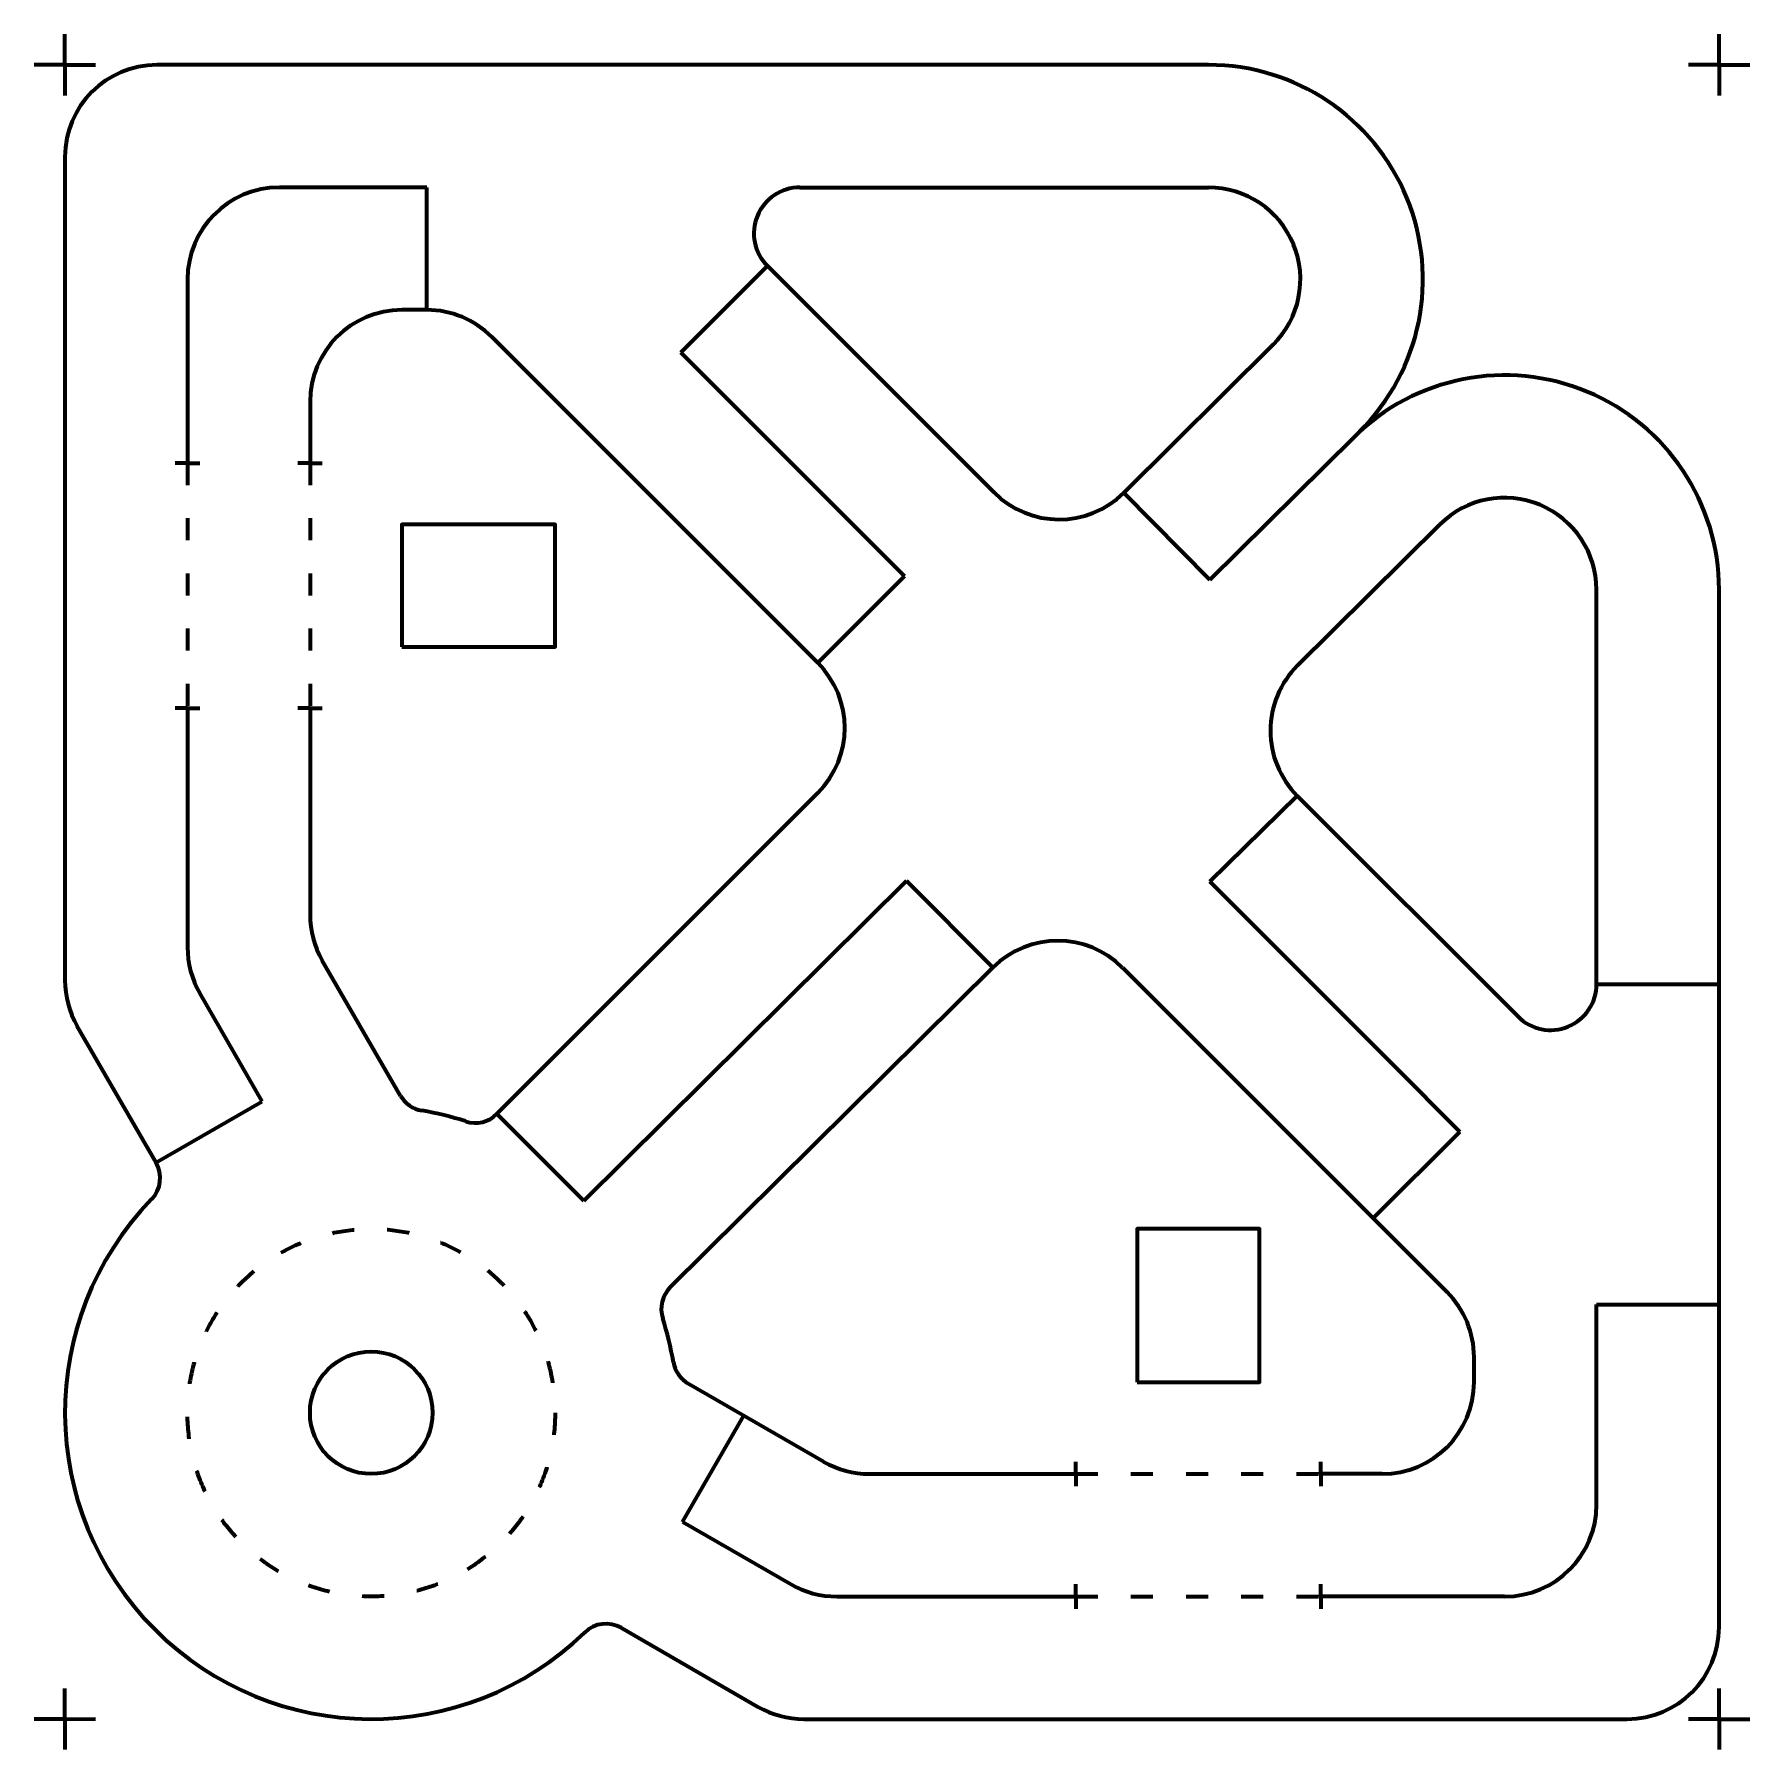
# Model space of a CAD drawing. Header units: millimetres. Extents: x -2515 to 285, y -1386 to 1414.
import ezdxf

# ---------------------------------------------------------------- set-up
doc = ezdxf.new("R2010")
doc.units = ezdxf.units.MM
doc.header["$LTSCALE"] = 3
doc.linetypes.add('ACAD_ISO03W100', pattern=[30, 12, -18])
doc.linetypes.add('DASHED', pattern=[19.05, 12.7, -6.35])
doc.layers.add('粗实线', color=7, linetype='Continuous', lineweight=50)
doc.layers.add('虚线', color=2, linetype='DASHED', lineweight=25)

msp = doc.modelspace()

# ---------------------------------------------------------------- linework, layer by layer
at = {"layer": '粗实线', "color": 255, "lineweight": 211}
for p, q in [((-597.9, 1363.9), (-2314.5, 1363.9)), ((-2464.5, 1213.9), (-2464.5, -129.9)), ((-1873.8, 1163.9), (-2114.5, 1163.9)), ((-1317.9, 1035.8), (-948, 665.9)), ((-1873.8, 963.9), (-1914.5, 963.9)), ((-1767.7, 919.9), (-1235.6, 387.8)), ((-492.3, 907.3), (-736.3, 665.4)), ((-1459.3, 894.4), (-1094.1, 529.2)), ((-360.9, 755.9), (-595.5, 523.4)), ((-988.1, 706), (-952.7, 670.6)), ((-220.1, 613.9), (-452.5, 383.5)), ((-2264.5, 313.9), (-2264.5, -76.3)), ((-2064.5, 313.9), (-2064.5, -22.7)), ((-1235.6, 175.7), (-1759.5, -348.3)), ((-1091.1, 32.1), (-1617.8, -490)), ((-596, 31), (-297.7, -267.2)), ((-1916.8, -318.7), (-2044.4, -97.7)), ((-949.7, -109.3), (-1476.4, -631.4)), ((-2142.5, -327.9), (-2244.4, -151.3)), ((-2315.7, -427.9), (-2444.4, -204.9)), ((-1447.1, -788.5), (-1226.1, -916)), ((-1151.1, -936.1), (-814.5, -936.1)), ((-1456.3, -1014.1), (-1279.7, -1116)), ((-1204.7, -1136.1), (-814.5, -1136.1)), ((-1556.3, -1187.3), (-1333.3, -1316)), ((-1258.3, -1336.1), (85.5, -1336.1))]:
    msp.add_line(p, q, dxfattribs=at)
at = {"layer": '粗实线', "color": 255, "linetype": 'Continuous', "lineweight": 211}
msp.add_line((-453, 170.9), (-92.6, -189.5), dxfattribs=at)
at = {"layer": '粗实线', "linetype": 'ByBlock', "lineweight": 211}
for points in [[(-1269, 1268.4, 0, 0, 0), (-1069, 1268.4, 10, 0, 0), (-1009, 1268.4, 0, 0, 0)], [(-459.2, 797.4, 0, 0, 0), (-600.6, 656, 10, 0, 0), (-643, 613.5, 0, 0, 0)], [(-499.5, 468, 0, 0, 0), (-358, 609.4, 10, 0, 0), (-315.6, 651.8, 0, 0, 0)], [(133.9, 223.6, 0, 0, 0), (133.9, 23.6, 10, 0, 0), (133.9, -36.4, 0, 0, 0)]]:
    msp.add_lwpolyline(points, format="xyseb", dxfattribs=at)
at = {"layer": '粗实线', "color": 255, "lineweight": 211}
msp.add_circle((-1964.5, -836.1), 100, dxfattribs=at)
for centre, radius, start, end in [((-2314.5, 1213.9), 150, 90, 180), ((-597.9, 1013.9), 350, 314.7489, 90), ((-597.9, 1013.9), 350, 314.7489, 90), ((-2114.5, 1013.9), 150, 90, 180), ((-1914.5, 813.9), 150, 90, 180), ((-1873.8, 813.9), 150, 45, 90), ((-841.9, 772), 150, 225, 314.7489), ((-1341.6, 281.7), 150, 315, 45), ((-1914.5, -22.7), 150, 180, 210), ((-2114.5, -76.3), 150, 180, 210), ((-844.1, -215.8), 150, 45, 134.7489), ((-2314.5, -129.9), 150, 180, 210), ((-1873.5, -293.7), 50, 210, 260.4788), ((-1964.5, -836.1), 500, 72.0357, 80.4788), ((-1794.9, -313), 50, 252.0357, 315), ((-2359, -452.9), 50, 315.8266, 30), ((-1964.5, -836.1), 500, 135.8266, 314.1734), ((-1441.2, -666.9), 50, 134.7489, 197.919), ((-1964.5, -836.1), 500, 9.5212, 17.919), ((-1422.1, -745.2), 50, 189.5212, 240), ((-1151.1, -786.1), 150, 240, 270), ((-1204.7, -986.1), 150, 240, 270), ((-1581.3, -1230.6), 50, 60, 134.1734), ((-1258.3, -1186.1), 150, 240, 270)]:
    msp.add_arc(centre, radius, start, end, dxfattribs=at)
at = {"layer": '粗实线', "color": 255, "linetype": 'ByBlock', "lineweight": 211}
msp.add_arc((-346.9, 277), 150, 134.7489, 225, dxfattribs=at)
at = {"layer": '虚线', "color": 255, "linetype": 'ByBlock', "lineweight": 211}
for p, q in [((-2464.5, 1363.9), (-2464.5, 1413.9)), ((235.5, 1363.9), (235.5, 1413.9)), ((-2464.5, 1363.9), (-2514.5, 1363.9)), ((-2464.5, 1363.9), (-2414.5, 1363.9)), ((-2464.5, 1363.9), (-2464.5, 1313.9)), ((235.5, 1363.9), (185.5, 1363.9)), ((235.5, 1363.9), (235.5, 1313.9)), ((235.5, 1363.9), (285.5, 1363.9)), ((-1873.8, 963.9), (-1873.8, 1163.9)), ((-1264.9, 1163.9), (-761.9, 1163.9)), ((-761.9, 1163.9), (-597.9, 1163.9)), ((-2264.5, 1013.9), (-2264.5, 713.9)), ((-1459.3, 894.4), (-1317.9, 1035.8)), ((-2064.5, 813.9), (-2064.5, 713.9)), ((-2264.5, 713.9), (-2284.5, 713.9)), ((-2264.5, 713.9), (-2244.5, 713.9)), ((-2064.5, 713.9), (-2084.5, 713.9)), ((-2064.5, 713.9), (-2044.5, 713.9)), ((-595.5, 523.4), (-736.3, 665.4)), ((-1235.6, 387.8), (-1094.1, 529.2)), ((35.5, -136.5), (35.5, 507.4)), ((235.5, 136.4), (235.5, 507.4)), ((-2264.5, 313.9), (-2284.5, 313.9)), ((-2264.5, 313.9), (-2244.5, 313.9)), ((-2064.5, 313.9), (-2084.5, 313.9)), ((-2064.5, 313.9), (-2044.5, 313.9)), ((-453, 170.9), (-596, 31)), ((35.5, 44.6), (35.5, 136.4)), ((235.5, -1186.1), (235.5, 136.4)), ((-1091.1, 32.1), (-949.7, -109.3)), ((-738, -109.8), (-208.5, -639.3)), ((35.5, -136.5), (235.5, -136.5)), ((-297.7, -267.2), (-187.6, -377.4)), ((-2315.7, -427.9), (-2142.5, -327.9)), ((-1759.5, -348.3), (-1617.8, -490)), ((-187.6, -377.4), (-329, -518.8)), ((-439.2, -408.6), (-329, -518.8)), ((35.5, -986.1), (35.5, -659.2)), ((35.5, -659.2), (235.5, -659.2)), ((-164.5, -786.1), (-164.5, -745.4)), ((-1456.3, -1014.1), (-1356.3, -840.9)), ((-814.5, -936.1), (-814.5, -916.1)), ((-414.5, -936.1), (-414.5, -916.1)), ((-814.5, -936.1), (-814.5, -956.1)), ((-314.5, -936.1), (-414.5, -936.1)), ((-414.5, -936.1), (-414.5, -956.1)), ((-814.5, -1136.1), (-814.5, -1116.1)), ((-414.5, -1136.1), (-414.5, -1116.1)), ((-814.5, -1136.1), (-814.5, -1156.1)), ((-114.5, -1136.1), (-414.5, -1136.1)), ((-414.5, -1136.1), (-414.5, -1156.1)), ((-2464.5, -1336.1), (-2464.5, -1286.1)), ((235.5, -1336.1), (235.5, -1286.1)), ((-2464.5, -1336.1), (-2514.5, -1336.3)), ((-2464.5, -1336.1), (-2414.5, -1335.9)), ((-2464.5, -1336.1), (-2464.5, -1386.1)), ((235.5, -1336.1), (185.5, -1336.1)), ((235.5, -1336.1), (235.5, -1386.1)), ((235.5, -1336.1), (285.5, -1336.1))]:
    msp.add_line(p, q, dxfattribs=at)
at = {"layer": '虚线', "color": 255, "linetype": 'ACAD_ISO03W100', "lineweight": 211}
for p, q in [((-2264.5, 713.9), (-2264.5, 313.9)), ((-2064.5, 713.9), (-2064.5, 313.9)), ((-814.5, -936.1), (-414.5, -936.1)), ((-814.5, -1136.1), (-414.5, -1136.1))]:
    msp.add_line(p, q, dxfattribs=at)
at = {"layer": '虚线', "color": 255, "linetype": 'ByBlock', "lineweight": 211}
for points in [[(-1914.5, 413.9), (-1664.5, 413.9), (-1664.5, 613.9), (-1914.5, 613.9)], [(-714.5, -786.1), (-514.5, -786.1), (-514.5, -536.1), (-714.5, -536.1)]]:
    msp.add_lwpolyline(points, close=True, dxfattribs=at)
at = {"layer": '虚线', "color": 255, "linetype": 'ACAD_ISO03W100', "lineweight": 211}
msp.add_circle((-1964.5, -836.1), 300, dxfattribs=at)
at = {"layer": '虚线', "color": 255, "linetype": 'ByBlock', "lineweight": 211}
for centre, radius, start, end in [((-1264.9, 1088.9), 75, 90, 225), ((-597.9, 1013.9), 150, 314.7489, 90), ((-114.5, 507.4), 350, 0, 134.7489), ((-114.5, 507.4), 150, 0, 134.7489), ((-39.5, -136.5), 75, 225, 0), ((-314.5, -745.4), 150, 0, 45), ((-314.5, -786.1), 150, 270, 0), ((-314.5, -786.1), 150, 270, 0), ((-114.5, -986.1), 150, 270, 0), ((85.5, -1186.1), 150, 270, 0)]:
    msp.add_arc(centre, radius, start, end, dxfattribs=at)

doc.saveas('drawing.dxf')
